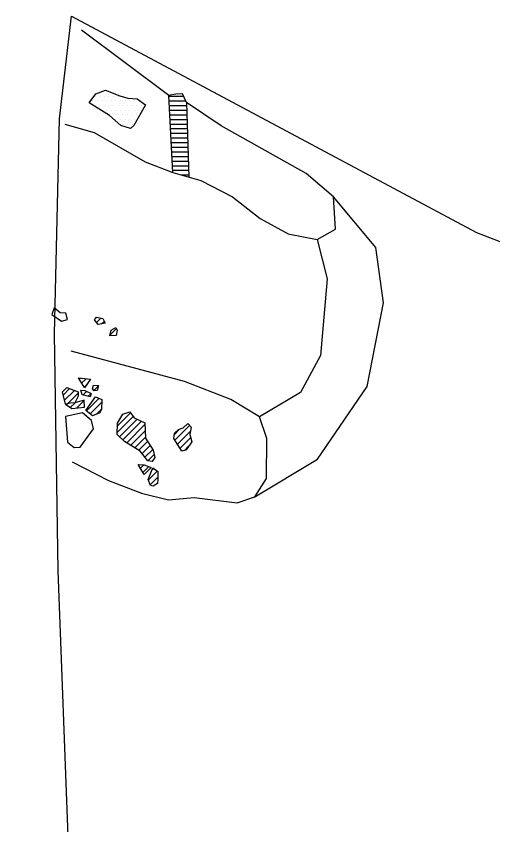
# Model space of a CAD drawing. Header units: metres. Extents: x -15 to -9.58, y -12.28 to -6.71.
# Drawn here: x -15.001 to -13.71, y -8.895 to -6.709 of the extents above; entities that cross this region are included whole.
import ezdxf

# ---------------------------------------------------------------- set-up
doc = ezdxf.new("R2010")
doc.units = ezdxf.units.M
doc.header["$LTSCALE"] = 25
doc.header["$MEASUREMENT"] = 0
doc.linetypes.add('GESTRICHELT', pattern=[0.75, 0.5, -0.25])
doc.linetypes.add('STRICHPUNKTX2', pattern=[2, 1, -0.5, 0, -0.5])
doc.layers.get('0').update_dxf_attribs({"linetype": 'CONTINUOUS'})
for name, color, linetype in [('BEFUND', 1, 'CONTINUOUS'), ('BEFUND_UNSICHER', 1, 'GESTRICHELT'), ('BEFUNDSCHRAFF', 1, 'CONTINUOUS'), ('FEUER', 1, 'CONTINUOUS'), ('GRABUNGSGRENZE', 3, 'STRICHPUNKTX2'), ('STEINE', 4, 'CONTINUOUS'), ('STEINESCHRAFF', 4, 'CONTINUOUS')]:
    doc.layers.add(name, color=color, linetype=linetype)

# ---------------------------------------------------------------- blocks, each defined once
blk = doc.blocks.new('*X2')
at = {"color": 0}
for p, q in [((-1478.34, -753.56), (-1477.21, -752.43)), ((-1477.01, -753.99), (-1476.3, -753.29)), ((-1474.77, -757.06), (-1472.96, -755.25)), ((-1473.02, -757.07), (-1473.01, -757.07)), ((-1483.03, -768.85), (-1482.77, -768.59)), ((-1482.38, -769.97), (-1481.19, -768.78)), ((-1487.36, -773.18), (-1485.62, -771.44)), ((-1481.73, -771.08), (-1481.15, -770.51)), ((-1479.07, -771.96), (-1477.8, -770.69)), ((-1487.01, -774.6), (-1484.35, -771.94)), ((-1486.19, -775.54), (-1483.31, -772.67)), ((-1482.61, -771.97), (-1482.55, -771.91)), ((-1482.05, -773.18), (-1481.06, -772.19)), ((-1480.64, -773.53), (-1479.83, -772.73)), ((-1486.49, -775.85), (-1486.19, -775.54)), ((-1485.44, -776.57), (-1484.16, -775.28)), ((-1483.79, -776.69), (-1481.74, -774.63)), ((-1481.05, -777.48), (-1477.64, -774.07)), ((-1480.08, -778.28), (-1476.97, -775.17)), ((-1481.81, -776.47), (-1481.61, -776.27)), ((-1478.4, -778.36), (-1477.02, -776.98)), ((-1472.7, -781.5), (-1469.17, -777.97)), ((-1472.74, -783.31), (-1468.42, -778.99)), ((-1472.12, -784.46), (-1467.37, -779.71)), ((-1471.21, -785.32), (-1466.16, -780.27)), ((-1470.2, -786.08), (-1465.27, -781.15)), ((-1457.32, -783.8), (-1455.91, -782.39)), ((-1457.15, -785.4), (-1453.18, -781.43)), ((-1469.11, -786.75), (-1465.21, -782.85)), ((-1468.02, -787.43), (-1465.14, -784.55)), ((-1456.47, -786.48), (-1452.95, -782.97)), ((-1455.78, -787.57), (-1452.89, -784.67)), ((-1466.92, -788.1), (-1464.55, -785.73)), ((-1466.05, -788.99), (-1463.84, -786.79)), ((-1454.6, -788.15), (-1453.45, -787.01)), ((-1465.27, -789.98), (-1463.14, -787.85)), ((-1464.45, -790.93), (-1462.75, -789.23)), ((-1466.47, -792.95), (-1465.55, -792.03)), ((-1465.81, -794.06), (-1464.24, -792.48)), ((-1463.29, -793.31), (-1462.96, -792.98)), ((-1464.32, -796.1), (-1461.93, -793.71)), ((-1463.86, -797.41), (-1461.78, -795.33))]:
    blk.add_line(p, q, dxfattribs=at)
blk = doc.blocks.new('*X3')
at = {"color": 0}
for p, q in [((-1458.79, -692.5), (-1454.78, -692.5)), ((-1458.73, -693.75), (-1454.22, -693.75)), ((-1458.66, -695), (-1454.01, -695)), ((-1458.6, -696.25), (-1453.97, -696.25)), ((-1458.53, -697.5), (-1453.92, -697.5)), ((-1458.47, -698.75), (-1453.88, -698.75)), ((-1458.4, -700), (-1453.84, -700)), ((-1458.34, -701.25), (-1453.8, -701.25)), ((-1458.27, -702.5), (-1453.76, -702.5)), ((-1458.21, -703.75), (-1453.72, -703.75)), ((-1458.15, -705), (-1453.67, -705)), ((-1458.08, -706.25), (-1453.63, -706.25)), ((-1458.02, -707.5), (-1453.59, -707.5)), ((-1457.95, -708.75), (-1453.55, -708.75)), ((-1457.89, -710), (-1453.51, -710)), ((-1457.82, -711.25), (-1453.47, -711.25)), ((-1457.76, -712.5), (-1453.42, -712.5)), ((-1455.36, -713.75), (-1453.38, -713.75))]:
    blk.add_line(p, q, dxfattribs=at)
blk = doc.blocks.new('*X4')
at = {"color": 0}
for p, q in [((-1478.75, -692.5), (-1478.75, -692.5)), ((-1477.5, -692.5), (-1477.5, -692.5)), ((-1476.875, -691.25), (-1476.875, -691.25)), ((-1476.25, -692.5), (-1476.25, -692.5)), ((-1475.625, -691.25), (-1475.625, -691.25)), ((-1475, -692.5), (-1475, -692.5)), ((-1473.75, -692.5), (-1473.75, -692.5)), ((-1472.5, -692.5), (-1472.5, -692.5)), ((-1479.375, -693.75), (-1479.375, -693.75)), ((-1478.75, -695), (-1478.75, -695)), ((-1478.125, -693.75), (-1478.125, -693.75)), ((-1477.5, -695), (-1477.5, -695)), ((-1476.875, -693.75), (-1476.875, -693.75)), ((-1476.25, -695), (-1476.25, -695)), ((-1475.625, -693.75), (-1475.625, -693.75)), ((-1475, -695), (-1475, -695)), ((-1474.375, -693.75), (-1474.375, -693.75)), ((-1473.75, -695), (-1473.75, -695)), ((-1473.125, -693.75), (-1473.125, -693.75)), ((-1472.5, -695), (-1472.5, -695)), ((-1471.875, -693.75), (-1471.875, -693.75)), ((-1471.25, -695), (-1471.25, -695)), ((-1470.625, -693.75), (-1470.625, -693.75)), ((-1470, -695), (-1470, -695)), ((-1469.375, -693.75), (-1469.375, -693.75)), ((-1468.75, -695), (-1468.75, -695)), ((-1468.125, -693.75), (-1468.125, -693.75)), ((-1467.5, -695), (-1467.5, -695)), ((-1466.875, -693.75), (-1466.875, -693.75)), ((-1466.25, -695), (-1466.25, -695)), ((-1476.875, -696.25), (-1476.875, -696.25)), ((-1475.625, -696.25), (-1475.625, -696.25)), ((-1474.375, -696.25), (-1474.375, -696.25)), ((-1473.125, -696.25), (-1473.125, -696.25)), ((-1471.875, -696.25), (-1471.875, -696.25)), ((-1470.625, -696.25), (-1470.625, -696.25)), ((-1469.375, -696.25), (-1469.375, -696.25)), ((-1468.125, -696.25), (-1468.125, -696.25)), ((-1466.875, -696.25), (-1466.875, -696.25)), ((-1475, -697.5), (-1475, -697.5)), ((-1473.75, -697.5), (-1473.75, -697.5)), ((-1473.125, -698.75), (-1473.125, -698.75)), ((-1472.5, -697.5), (-1472.5, -697.5)), ((-1471.875, -698.75), (-1471.875, -698.75)), ((-1471.25, -697.5), (-1471.25, -697.5)), ((-1470.625, -698.75), (-1470.625, -698.75)), ((-1470, -697.5), (-1470, -697.5)), ((-1469.375, -698.75), (-1469.375, -698.75)), ((-1468.75, -697.5), (-1468.75, -697.5)), ((-1468.125, -698.75), (-1468.125, -698.75)), ((-1467.5, -697.5), (-1467.5, -697.5)), ((-1471.25, -700), (-1471.25, -700)), ((-1470, -700), (-1470, -700)), ((-1468.75, -700), (-1468.75, -700))]:
    blk.add_line(p, q, dxfattribs=at)

msp = doc.modelspace()

# ---------------------------------------------------------------- linework, layer by layer
at = {"layer": 'BEFUND'}
for points in [[(-14.8694, -7.0005), (-14.7897, -7.0232), (-14.6519, -7.1024), (-14.5773, -7.1306), (-14.5016, -7.1527), (-14.4159, -7.1963), (-14.3416, -7.2551), (-14.2656, -7.2965), (-14.1868, -7.3115), (-14.1376, -7.284), (-14.1434, -7.1968), (-14.2172, -7.134), (-14.4467, -7.0045), (-14.5403, -6.9415), (-14.5508, -6.9185), (-14.5692, -6.9193), (-14.588, -6.9227), (-14.8242, -6.7463)], [(-14.5773, -7.1306), (-14.588, -6.9227)], [(-14.5403, -6.9415), (-14.5336, -7.1433)], [(-14.849, -7.9124), (-14.7512, -7.9627), (-14.6623, -7.9972), (-14.5892, -8.0147), (-14.5193, -8.0082), (-14.4033, -8.0225), (-14.3553, -8.0067), (-14.3238, -7.9571), (-14.3228, -7.8491), (-14.3426, -7.7903), (-14.4201, -7.7443), (-14.5459, -7.6957), (-14.8523, -7.6134)]]:
    msp.add_lwpolyline(points, dxfattribs=at)
at = {"layer": 'BEFUND_UNSICHER', "flags": 128}
for points in [[(-14.3553, -8.0067), (-14.1858, -7.9049), (-14.052, -7.7085), (-14.0081, -7.4828), (-14.0286, -7.3339), (-14.1434, -7.1968)], [(-14.1868, -7.3115), (-14.1603, -7.4177), (-14.178, -7.6253), (-14.2325, -7.7247), (-14.3426, -7.7903)]]:
    msp.add_lwpolyline(points, dxfattribs=at)
at = {"layer": 'GRABUNGSGRENZE', "flags": 128}
msp.add_lwpolyline([(-12.5124, -10.9623), (-15.0008, -9.8036), (-14.8589, -8.9691), (-14.8869, -8.2069), (-14.8972, -7.5666), (-14.884, -6.9856), (-14.8509, -6.7088), (-13.7562, -7.2932), (-13.027, -7.5715), (-12.4933, -7.7971)], dxfattribs=at)
at = {"layer": 'STEINE'}
msp.add_lwpolyline([(-14.6913, -7.0119), (-14.7177, -7.004), (-14.7485, -6.9767), (-14.8032, -6.9426), (-14.7856, -6.9188), (-14.7596, -6.9088), (-14.721, -6.9235), (-14.6986, -6.9298), (-14.6737, -6.9321), (-14.6509, -6.9486), (-14.683, -7.0043)], close=True, dxfattribs=at)
for points in [[(-14.9048, -7.5146), (-14.8785, -7.5327), (-14.8622, -7.5277), (-14.8661, -7.5109), (-14.8814, -7.5102), (-14.8985, -7.4963), (-14.9048, -7.5146)], [(-14.7788, -7.5418), (-14.7888, -7.5284), (-14.7837, -7.5213), (-14.7669, -7.5256), (-14.7604, -7.5379), (-14.7788, -7.5418)], [(-14.748, -7.5716), (-14.7438, -7.5563), (-14.731, -7.5498), (-14.7275, -7.5565), (-14.7301, -7.5707), (-14.748, -7.5716)], [(-14.82, -7.7064), (-14.8321, -7.6854), (-14.8, -7.6893), (-14.8165, -7.712), (-14.82, -7.7064)], [(-14.8674, -7.7569), (-14.8757, -7.7232), (-14.8634, -7.7116), (-14.8329, -7.7236), (-14.8336, -7.7348), (-14.8424, -7.753), (-14.8541, -7.7534), (-14.8674, -7.7569)], [(-14.7941, -7.7148), (-14.7915, -7.7056), (-14.7778, -7.7063), (-14.782, -7.7195), (-14.7901, -7.7204), (-14.7941, -7.7148)], [(-14.8223, -7.7313), (-14.8263, -7.7191), (-14.8156, -7.7197), (-14.7978, -7.7275), (-14.801, -7.7366), (-14.8223, -7.7313)], [(-14.8125, -7.7732), (-14.7862, -7.7368), (-14.7695, -7.7435), (-14.7702, -7.771), (-14.7749, -7.7796), (-14.7943, -7.7881), (-14.8125, -7.7732)], [(-14.8674, -7.7569), (-14.8507, -7.7682), (-14.816, -7.7645), (-14.8174, -7.7461), (-14.8424, -7.753)], [(-14.8622, -7.8593), (-14.844, -7.8737), (-14.8282, -7.8729), (-14.7921, -7.8233), (-14.797, -7.8003), (-14.8218, -7.7797), (-14.8672, -7.7895), (-14.8622, -7.8593)], [(-14.6452, -7.9092), (-14.6659, -7.883), (-14.7079, -7.8572), (-14.7276, -7.8387), (-14.7268, -7.8081), (-14.7128, -7.7838), (-14.6934, -7.7774), (-14.6818, -7.7933), (-14.6529, -7.8068), (-14.6513, -7.8486), (-14.6302, -7.8803), (-14.6258, -7.9002), (-14.633, -7.9114), (-14.6452, -7.9092)], [(-14.5528, -7.8836), (-14.5749, -7.8488), (-14.5727, -7.835), (-14.5619, -7.8249), (-14.5497, -7.8205), (-14.5368, -7.8089), (-14.5277, -7.8186), (-14.531, -7.8385), (-14.5261, -7.8579), (-14.5416, -7.8801), (-14.5528, -7.8836)], [(-14.6547, -7.9463), (-14.6708, -7.9192), (-14.6545, -7.9203), (-14.6362, -7.9271), (-14.6547, -7.9463)], [(-14.6377, -7.9765), (-14.6437, -7.9597), (-14.6311, -7.9287), (-14.618, -7.938), (-14.6177, -7.9599), (-14.6183, -7.9711), (-14.6306, -7.9781), (-14.6377, -7.9765)]]:
    msp.add_lwpolyline(points, dxfattribs=at)

# ---------------------------------------------------------------- block references
at = {"layer": 'BEFUNDSCHRAFF', "xscale": 0.01, "yscale": 0.01, "zscale": 0.01}
msp.add_blockref('*X3', (0, 0), dxfattribs=at)
at = {"layer": 'FEUER', "xscale": 0.01, "yscale": 0.01, "zscale": 0.01}
msp.add_blockref('*X2', (0, 0), dxfattribs=at)
at = {"layer": 'STEINESCHRAFF', "xscale": 0.01, "yscale": 0.01, "zscale": 0.01}
msp.add_blockref('*X4', (0, 0), dxfattribs=at)

doc.saveas('drawing.dxf')
